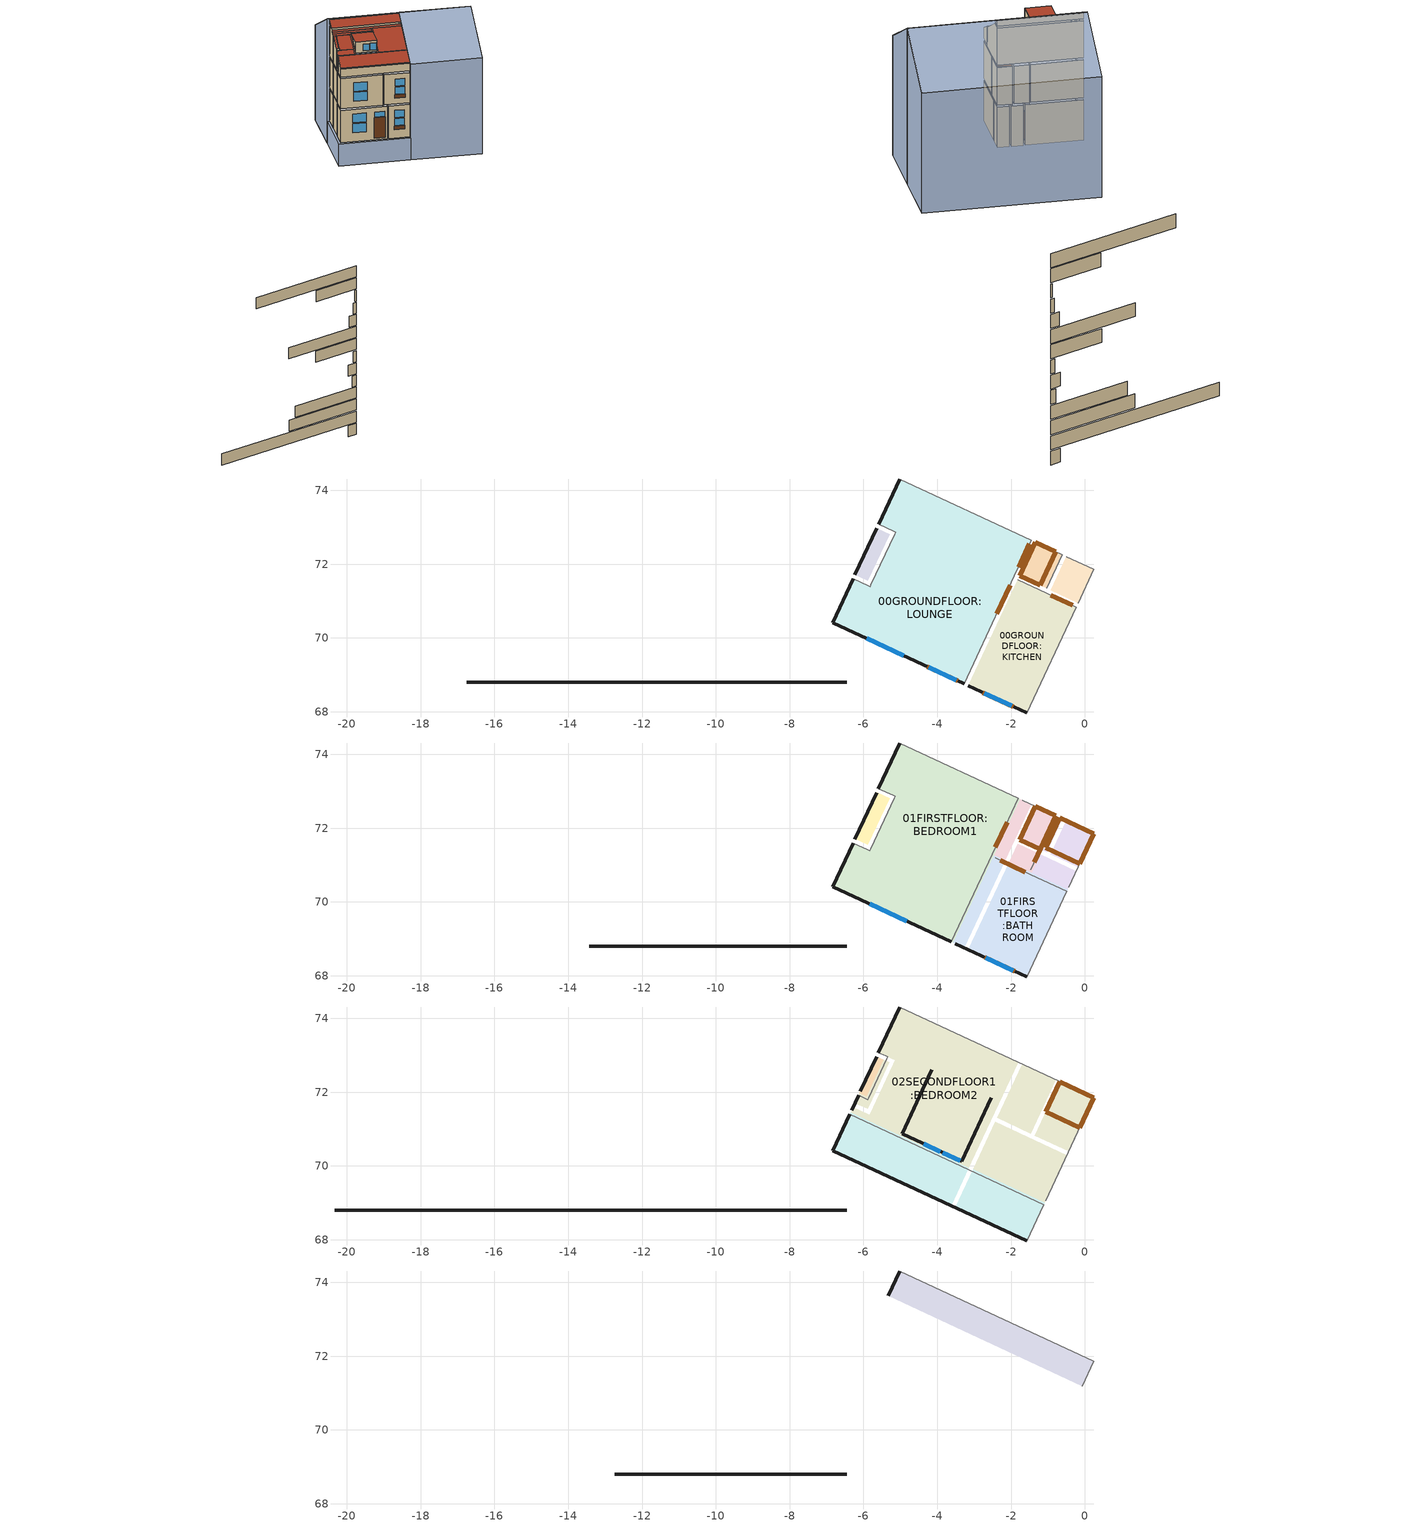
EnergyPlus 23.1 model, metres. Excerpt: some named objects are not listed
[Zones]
00GROUNDFLOOR:LOUNGE
 floor ground (LSI Suspended ground): -6.37,70.2 -6.83,70.42 -6.28,71.6 -5.82,71.39 z0.58; -3.27,68.76 -6.37,70.2 -5.13,72.87 -2.03,71.42 z0.58; -2.03,71.42 -5.59,73.08 -5.02,74.31 -1.46,72.65 z0.58
 wall outside (LSI Solid brick wall): -5.02,74.31 -5.59,73.08 / -6.28,71.6 -6.83,70.42 z0.58:3.52
 wall outside (LSI 17BG Solid brick wall IWI): -6.83,70.42 -3.27,68.76 z0.58:3.52
 wall outside (LinearBridgingConstruction): -6.45,68.81 -16.75,68.81 z-11.1:-10.1
 wall to 00GROUNDFLOOR:KITCHEN (13mm plasterboard on 50*100mm studs at 400 centres): -3.27,68.76 -1.91,71.68 z0.58:3.52
 wall to 00GROUNDFLOOR:STAIRSUP (13mm plasterboard on 50*100mm studs at 400 centres): -1.91,71.68 -1.46,72.65 z0.58:3.52
 wall adiabatic (13mm plasterboard on 50*100mm studs at 400 centres): -1.46,72.65 -5.02,74.31 z0.58:3.52
 wall to 00GROUNDFLOOR:CHIMNEY (115mm single leaf brick (plastered both sides)): -5.59,73.08 -5.19,72.89 -5.13,72.87 -5.16,72.81 -5.8,71.44 -5.82,71.39 -5.88,71.41 -6.28,71.6 z0.58:3.52
 window (17BG glazing - 1001): -5.91,69.99 -4.9,69.52 z1.4:2.21; -5.91,69.99 -4.9,69.52 z2.29:3.09; -4.23,69.21 -3.48,68.86 z2.62:3.09
 door inside (Solid hardwood door (normally hung)): -2.39,70.66 -2.03,71.43 / -1.8,71.92 -1.5,72.55 z0.91:2.91
 door (RdSAP UPVC door): -4.27,69.22 -3.45,68.84 z0.73:2.58
00GROUNDFLOOR:KITCHEN
 floor ground (LSI Suspended cellar): -1.57,67.97 -3.16,68.71 -1.82,71.58 -0.24,70.84 z0.58
 wall outside (LSI 17BG Solid brick wall IWI): -3.16,68.71 -1.57,67.97 z0.58:3.52
 wall outside (LinearBridgingConstruction): -6.45,68.81 -10.57,68.81 z-12.2:-11.2
 wall adiabatic (13mm plasterboard on 50*100mm studs at 400 centres): -1.57,67.97 -0.24,70.84 z0.58:3.52
 wall to 00GROUNDFLOOR:STAIRSDOWN (13mm plasterboard on 50*100mm studs at 400 centres): -0.24,70.84 -1.03,71.21 z0.58:3.52
 wall to 00GROUNDFLOOR:STAIRSUP (13mm plasterboard on 50*100mm studs at 400 centres): -1.03,71.21 -1.82,71.58 z0.58:3.52
 window (17BG glazing - 1001): -2.73,68.5 -1.98,68.16 z2.43:3.09; -2.73,68.5 -1.98,68.16 z1.69:2.35
 door inside (Solid hardwood door (normally hung)): -0.33,70.88 -0.92,71.16 z0.91:2.71
 door (RdSAP UPVC door): -2.76,68.52 -1.95,68.14 z1.35:1.65
00GROUNDFLOOR:STAIRSUP
 floor ground (LSI Suspended cellar): -1.03,71.34 -1.77,71.69 -1.35,72.6 -0.61,72.25 z0.58
 wall outside (LinearBridgingConstruction): -6.45,68.81 -6.59,68.81 z-13.3:-12.3
 wall to 00GROUNDFLOOR:STAIRSDOWN (13mm plasterboard on 50*100mm studs at 400 centres): -1.03,71.34 -0.61,72.25 z0.58:3.52
 wall adiabatic (13mm plasterboard on 50*100mm studs at 400 centres): -0.61,72.25 -1.35,72.6 z0.58:3.52
 door inside (IRTSurface): -1.77,71.69 -1.21,71.43 -0.79,72.33 -1.35,72.59 z3.52
00GROUNDFLOOR:CHIMNEY
 floor ground (LSI Suspended cellar): -5.88,71.55 -6.23,71.71 -5.64,72.97 -5.29,72.81 z0.58
 wall outside (LSI Solid brick wall): -5.64,72.97 -6.23,71.71 z0.58:3.52
 wall outside (LinearBridgingConstruction): -6.45,68.81 -7.15,68.81 z-15.5:-14.5
00GROUNDFLOOR:STAIRSDOWN
 floor ground (LSI Suspended cellar): -0.18,70.95 -0.92,71.29 -0.5,72.2 0.24,71.86 z0.58
 wall outside (LinearBridgingConstruction): -6.45,68.81 -6.74,68.81 z-14.4:-13.4
 wall adiabatic (13mm plasterboard on 50*100mm studs at 400 centres): -0.18,70.95 0.24,71.86 -0.5,72.2 z0.58:3.52
01FIRSTFLOOR:BEDROOM1
 floor to 00GROUNDFLOOR:LOUNGE (Intermediate timber floor_Reversed_Rev): -5.13,72.87 -5.59,73.08 -5.02,74.31 -4.56,74.09 z3.52; -3.02,70.08 -5.82,71.39 -4.56,74.09 -1.75,72.79 z3.52; -3.57,68.9 -6.83,70.42 -6.28,71.6 -3.02,70.08 z3.52
 wall outside (LSI Solid brick wall): -5.02,74.31 -5.59,73.07 / -6.28,71.6 -6.83,70.42 z3.67:6.41
 wall outside (RdSAP 17BG Solid brick wall IWI): -6.83,70.42 -3.62,68.92 z3.67:6.41
 wall outside (LinearBridgingConstruction): -6.45,68.81 -13.42,68.81 z-16.6:-15.6
 wall to 01FIRSTFLOOR:BATHROOM (13mm plasterboard on 50*100mm studs at 400 centres): -3.62,68.92 -2.52,71.3 z3.67:6.41
 wall to 01FIRSTFLOOR:STAIRSDOWN (13mm plasterboard on 50*100mm studs at 400 centres): -2.52,71.3 -1.81,72.81 z3.67:6.41
 wall adiabatic (13mm plasterboard on 50*100mm studs at 400 centres): -1.81,72.81 -5.02,74.31 z3.67:6.41
 wall to 01FIRSTFLOOR:CHIMNEY (115mm single leaf brick (plastered both sides)): -5.59,73.07 -5.19,72.89 -5.14,72.86 -5.17,72.81 -5.8,71.44 -5.83,71.39 -5.88,71.41 -6.28,71.6 z3.67:6.41
 window (17BG glazing - 1001): -5.83,69.95 -4.83,69.48 z4.25:5.06; -5.83,69.95 -4.83,69.48 z5.14:5.94
 door inside (Solid hardwood door (normally hung)): -2.43,71.49 -2.11,72.17 z3.67:5.62
01FIRSTFLOOR:BATHROOM
 floor to 00GROUNDFLOOR:LOUNGE (Intermediate timber floor_Reversed_Rev): -3.27,68.76 -3.57,68.9 -2.46,71.27 -2.16,71.13 z3.52
 floor to 00GROUNDFLOOR:KITCHEN (Intermediate timber floor_Reversed_Rev): -1.57,67.97 -3.16,68.71 -2.06,71.08 -0.47,70.34 z3.52
 wall outside (LSI 17BG Solid brick wall IWI): -3.51,68.87 -1.57,67.97 z3.67:6.41
 wall outside (LinearBridgingConstruction): -6.45,68.81 -10.65,68.81 z-17.7:-16.7
 wall adiabatic (13mm plasterboard on 50*100mm studs at 400 centres): -1.57,67.97 -0.49,70.29 z3.67:6.41
 wall to 01FIRSTFLOOR:STAIRSUP (13mm plasterboard on 50*100mm studs at 400 centres): -0.49,70.29 -1.46,70.74 z3.67:6.41
 wall to 01FIRSTFLOOR:STAIRSDOWN (13mm plasterboard on 50*100mm studs at 400 centres): -1.46,70.74 -2.43,71.19 z3.67:6.41
 window (17BG glazing - 1001): -2.68,68.48 -1.94,68.14 z4.54:5.2; -2.68,68.48 -1.94,68.14 z5.28:5.94
 door inside (Solid hardwood door (normally hung)): -1.62,70.81 -2.29,71.13 z3.67:5.62
 door (RdSAP UPVC door): -2.72,68.5 -1.9,68.12 z4.2:4.5
01FIRSTFLOOR:STAIRSDOWN
 floor to 00GROUNDFLOOR:LOUNGE (Intermediate timber floor_Reversed_Rev): -2.16,71.13 -2.46,71.27 -1.75,72.79 -1.46,72.65 z3.52
 floor to 00GROUNDFLOOR:KITCHEN (Intermediate timber floor_Reversed_Rev): -1.44,70.79 -2.06,71.08 -1.82,71.58 -1.21,71.29 z3.52
 floor to 00GROUNDFLOOR:STAIRSUP (Intermediate timber floor_Reversed_Rev): -1.15,71.4 -1.77,71.69 -1.35,72.6 -0.73,72.31 z3.52
 wall outside (LinearBridgingConstruction): -6.45,68.81 -6.77,68.81 z-18.8:-17.8
 wall to 01FIRSTFLOOR:STAIRSUP (13mm plasterboard on 50*100mm studs at 400 centres): -1.47,70.87 -0.78,72.33 z3.67:6.41
 wall adiabatic (13mm plasterboard on 50*100mm studs at 400 centres): -0.78,72.33 -1.7,72.76 z3.67:6.41
 door inside (Solid hardwood door (normally hung)): -1.37,71.07 -1.1,71.66 z3.67:5.62
01FIRSTFLOOR:STAIRSUP
 floor to 00GROUNDFLOOR:KITCHEN (Intermediate timber floor_Reversed_Rev): -0.47,70.34 -1.44,70.79 -1.21,71.29 -0.24,70.84 z3.52
 floor to 00GROUNDFLOOR:STAIRSUP (Intermediate timber floor_Reversed_Rev): -1.03,71.34 -1.15,71.4 -0.73,72.31 -0.61,72.25 z3.52
 floor to 00GROUNDFLOOR:STAIRSDOWN (Intermediate timber floor_Reversed_Rev): -0.18,70.95 -0.92,71.29 -0.5,72.2 0.24,71.86 z3.52
 wall outside (LinearBridgingConstruction): -6.45,68.81 -7.26,68.81 z-19.9:-18.9
 wall adiabatic (13mm plasterboard on 50*100mm studs at 400 centres): -0.44,70.4 0.24,71.86 -0.68,72.28 z3.67:6.41
 door inside (IRTSurface): -1.05,71.47 -0.14,71.04 0.24,71.86 -0.68,72.28 z6.41
01FIRSTFLOOR:CHIMNEY
 floor to 00GROUNDFLOOR:CHIMNEY (Intermediate timber floor_Reversed_Rev): -5.88,71.55 -6.23,71.71 -5.64,72.97 -5.29,72.81 z3.52
 wall outside (LSI Solid brick wall): -5.64,72.97 -6.23,71.71 z3.67:6.41
 wall outside (LinearBridgingConstruction): -6.45,68.81 -6.88,68.81 z-21:-20
02SECONDFLOOR:VOID
 floor to 01FIRSTFLOOR:BEDROOM1 (LSI Loft space ceiling - eaves_Rev): -3.62,68.92 -6.83,70.42 -6.35,71.45 -3.14,69.96 z6.41
 floor to 01FIRSTFLOOR:BATHROOM (LSI Loft space ceiling - eaves_Rev): -1.57,67.97 -3.51,68.87 -3.03,69.9 -1.09,69 z6.41
 wall outside (LSI Solid brick wall): -6.83,70.42 -1.57,67.97 z6.56:7.26; -6.83,70.42 -1.57,67.97 z7.26:7.36; -6.38,71.4,6.56 -6.83,70.42,6.56 -6.83,70.42,7.36 -6.38,71.4,7.98
 wall outside (LinearBridgingConstruction): -6.45,68.81 -13.39,68.81 z-23.2:-22.2
 wall adiabatic (13mm plasterboard on 50*100mm studs at 400 centres): -1.57,67.97,6.56 -1.12,68.95,6.56 -1.12,68.95,7.98 -1.57,67.97,7.36
 wall to 02SECONDFLOOR1:BEDROOM2 (LSI knee wall_Rev): -1.12,68.95 -6.38,71.4 z6.56:7.98
 roof outside (RdSAP Clay tiles unoccupied): -6.83,70.42,7.36 -1.57,67.97,7.36 -1.12,68.95,7.98 -6.38,71.4,7.98
02SECONDFLOOR1:BEDROOM2
 floor to 01FIRSTFLOOR:BEDROOM1 (Intermediate timber floor_Reversed_Rev): -5.14,72.86 -5.59,73.07 -5.02,74.31 -4.57,74.1 z6.41; -3.07,70.1 -5.83,71.39 -4.57,74.1 -1.81,72.81 z6.41; -3.14,69.96 -6.35,71.45 -6.28,71.6 -3.07,70.1 z6.41
 floor to 01FIRSTFLOOR:BATHROOM (Intermediate timber floor_Reversed_Rev): -1.09,69 -3.03,69.9 -2.43,71.19 -0.49,70.29 z6.41
 floor to 01FIRSTFLOOR:STAIRSDOWN (Intermediate timber floor_Reversed_Rev): -1.47,70.87 -2.38,71.3 -1.7,72.76 -0.78,72.33 z6.41
 floor to 01FIRSTFLOOR:STAIRSUP (Intermediate timber floor_Reversed_Rev): -0.44,70.4 -1.36,70.82 -0.68,72.28 0.24,71.86 z6.41
 floor to 01FIRSTFLOOR:CHIMNEY (Suspended timber floor_Reversed_Rev): -5.76,71.81 -5.91,71.88 -5.45,72.87 -5.3,72.81 z6.41; -5.89,71.55 -6.23,71.71 -6.11,71.97 -5.76,71.81 z6.41
 wall outside (LSI RiR gable brick wall): -4.95,70.87 -3.34,70.12 z8.04:9.04; -5.02,74.31,6.56 -5.59,73.07,6.56 -5.59,73.07,8.93 -5.37,73.56,9.24 -5.02,74.31,9.24; -6.13,71.91,6.56 -6.32,71.51,6.56 -6.32,71.51,7.95 -6.13,71.91,8.2
 wall outside (LSI Dormer walls): -3.34,70.12,8.08 -2.63,71.65,9.04 -3.34,70.12,9.04; -3.34,70.12,7.95 -2.53,71.85,9.04 -2.63,71.65,9.04 -3.34,70.12,8.08; -4.24,72.4,9.04 -4.95,70.87,8.08 -4.95,70.87,9.04; -4.14,72.61,9.04 -4.95,70.87,7.95 -4.95,70.87,8.08 -4.24,72.4,9.04
 wall outside (LinearBridgingConstruction): -6.45,68.81 -20.33,68.81 z-24.3:-23.3
 wall adiabatic (13mm plasterboard on 50*100mm studs at 400 centres): 0.24,71.86 -5.02,74.31 z6.56:9.24; -1.06,69.06,6.56 0.24,71.86,6.56 0.24,71.86,9.24 -0.11,71.11,9.24 -1.06,69.06,7.95
 wall to 02SECONDFLOOR1:CHIMNEY (115mm single leaf brick (plastered both sides)): -5.59,73.07 -5.4,72.98 -5.34,72.96 z6.56:8.93; -5.88,71.8 -5.94,71.82 -6.13,71.91 z6.56:8.2; -5.37,72.9,6.56 -5.86,71.85,6.56 -5.86,71.85,8.23 -5.37,72.9,8.9; -5.34,72.96,6.56 -5.37,72.9,6.56 -5.37,72.9,8.9 -5.34,72.96,8.93; -5.86,71.85,6.56 -5.88,71.8,6.56 -5.88,71.8,8.2 -5.86,71.85,8.23
 window x2 (17BG glazing - 1001): -3.85,70.36 -3.38,70.14 z8.18:8.8
 window (17BG glazing - 1001): -4.37,70.6 -3.92,70.39 z8.18:8.8
 roof outside (LSI Clay tiles occupied): -5.88,71.8,8.2 -4.86,71.32,8.2 -4.31,72.49,8.94 -5.33,72.97,8.94; -6.32,71.51,7.95 -5.04,70.92,7.95 -4.86,71.32,8.2 -6.13,71.91,8.2; -5.59,73.09,8.94 -4.22,72.45,8.94 -4.14,72.61,9.04 -5.51,73.24,9.04; -5.51,73.24,9.04 -2.53,71.85,9.04 -2.46,72.01,9.14 -5.44,73.4,9.14; -2.6,71.7,8.94 -2.51,71.65,8.94 -2.37,71.97,9.14 -2.46,72.01,9.14; -3.25,70.08,7.95 -1.06,69.06,7.95 -0.18,70.95,9.14 -2.37,71.97,9.14; -5.44,73.4,9.14 -0.18,70.95,9.14 -0.11,71.11,9.24 -5.37,73.56,9.24; -5.04,70.92,7.95 -4.95,70.87,7.95 -4.22,72.45,8.94 -4.31,72.49,8.94; -3.34,70.12,7.95 -3.25,70.08,7.95 -2.51,71.65,8.94 -2.6,71.7,8.94
 roof outside (LSI Dormer roof): -4.95,70.87 -3.34,70.12 -2.63,71.65 -4.24,72.4 z9.04; -4.24,72.4 -2.63,71.65 -2.53,71.85 -4.14,72.61 z9.04
02SECONDFLOOR1:CHIMNEY
 floor to 01FIRSTFLOOR:CHIMNEY (Intermediate timber floor_Reversed_Rev): -5.91,71.88 -6.11,71.97 -5.64,72.97 -5.45,72.87 z6.41
 wall outside (LSI Solid brick wall): -5.64,72.97,6.56 -6.08,72.02,6.56 -6.08,72.02,8.37 -5.64,72.97,8.97
 wall outside (LinearBridgingConstruction): -6.45,68.81 -7.26,68.81 z-25.4:-24.4
 roof outside (RdSAP Clay tiles unoccupied): -6.08,72.02,8.37 -5.94,71.96,8.37 -5.5,72.9,8.97 -5.64,72.97,8.97
03ROOF:VOID
 floor to 02SECONDFLOOR1:BEDROOM2 (LSI Loft space ceiling - roof_Reversed): -0.07,71.19 -5.33,73.64 -5.02,74.31 0.24,71.86 z9.39
 wall outside (LSI Solid brick wall): -5.02,74.31,9.39 -5.33,73.64,9.39 -5.02,74.31,9.81
 wall outside (LinearBridgingConstruction): -6.45,68.81 -12.74,68.81 z-22.1:-21.1
 wall adiabatic (13mm plasterboard on 50*100mm studs at 400 centres): 0.24,71.86 -5.02,74.31 z9.39:9.81; -0.07,71.19,9.39 0.24,71.86,9.39 0.24,71.86,9.81
 roof outside (RdSAP Clay tiles unoccupied): -5.33,73.64,9.39 -0.07,71.19,9.39 0.24,71.86,9.81 -5.02,74.31,9.81
shading: -5.2,74.46 5.76,69.35 / 5.76,69.35 0.32,71.89 z-1.44:9.88; -1.62,67.73 3.82,65.2 / 7.69,73.5 -3.27,78.61 z-1.44:7.26; 0.32,71.89 -5.2,74.46 / -5.2,74.46 -7.14,70.31 / -7.14,70.31 -1.62,67.73 / -1.62,67.73 0.32,71.89 z-1.44:0.58; 0.32,71.89,-1.44 -1.62,67.73,-1.44 -1.62,67.73,7.26 0.32,71.89,9.88; 3.82,65.2,-1.44 5.76,69.35,-1.44 5.76,69.35,9.88 3.82,65.2,7.26; 3.82,65.2 -1.62,67.73 0.32,71.89 5.76,69.35 z-1.44; -1.62,67.73,7.26 3.82,65.2,7.26 5.76,69.35,9.88 0.32,71.89,9.88; 5.76,69.35 -5.2,74.46 -3.27,78.61 7.69,73.5 z-1.44; 5.76,69.35,-1.44 7.69,73.5,-1.44 7.69,73.5,7.26 5.76,69.35,9.88; -3.27,78.61,-1.44 -5.2,74.46,-1.44 -5.2,74.46,9.88 -3.27,78.61,7.26; 7.69,73.5,7.26 -3.27,78.61,7.26 -5.2,74.46,9.88 5.76,69.35,9.88; -1.62,67.73 -7.14,70.31 -5.2,74.46 0.32,71.89 z-1.44; -7.14,70.31 -1.62,67.73 0.32,71.89 -5.2,74.46 z0.58
[Site:Location]
17BG (01-01:31-12)  (01-01:31-12): Latitude=53.8; Longitude=-1.55; Time Zone=0; Elevation {m}=47
[Site:GroundTemperature:BuildingSurface]
10, 10.7, 11.8, 13.5, 16.1, 18.2, 20.6, 19.5, 17.4, 14, 11, 10.4
[Site:GroundTemperature:Deep]
14, 14, 14, 14, 14, 14, 14, 14, 14, 14, 14, 14
[Site:GroundTemperature:Shallow]
14, 14, 14, 14, 14, 14, 14, 14, 14, 14, 14, 14
[Site:GroundTemperature:FCfactorMethod]
13, 13, 13, 13, 13, 13, 13, 13, 13, 13, 13, 13
[Site:GroundReflectance]
0.2, 0.2, 0.2, 0.2, 0.2, 0.2, 0.2, 0.2, 0.2, 0.2, 0.2, 0.2
[Site:GroundReflectance:SnowModifier]
2, 2
[SizingPeriod:DesignDay] Day of Month=15; Humidity Condition Type=WetBulb; Barometric Pressure {N/M**2}=100761.7; Wind Direction {Degrees N=0, S=180}=0; Rain Indicator=No; Snow on ground indicator=No
Name | Month | Day Type -- used for schedules | Maximum Dry-Bulb Temperature {C} | Daily Dry-Bulb Temperature Range {C} | Wetbulb at Maximum Dry-Bulb{C} | Wind Speed {m/s} | Daylight Savings Time Indicator | Solar Model Indicator | Clearness {0.0 to 1.2} | Max Dry-Bulb {C} | Daily Temp Range {C} | Wet-Bulb at Max {C} | Wind Speed {M/Sec} | Clearness {0.0 to 1.2} - gives no sun (but does include long wave radiant heat exchange with sky)
Summer Design Day in 17BG (01-01:31-12) Jul | 7 | SummerDesignDay | 28.2 | 11.4 | 18 | 0 | Yes | ASHRAEClearSky | 0.98
Summer Design Day in 17BG (01-01:31-12) Aug | 8 | SummerDesignDay | 29.8 | 11.2 | 18.7 | 0 | Yes | ASHRAEClearSky | 0.98
Summer Design Day in 17BG (01-01:31-12) Sep | 9 | SummerDesignDay | 24.8 | 9.6 | 17.9 | 0 | Yes | ASHRAEClearSky | 0.98
Winter Design Day in 17BG (01-01:31-12) | 1 | WinterDesignDay |  |  |  |  | No |  |  | -2.3 | 0 | -2.3 | 17.1 | 0
[Building]
Building 1: North Axis=0; Terrain=Suburbs; Loads Convergence Tolerance=.04; Temperature Convergence Tolerance=.4; Solar Distribution=FullExterior; Maximum number of warmup days=25; Minimum number of warmup days=6
[Material:NoMass]
LinearBridgingLayer: Rough, 0.6267, 1e-05, 0, 0
4_RVAL_2; 24_RVAL_1: Rough, .18, 0.9, 0.7, 0.7
5_RVAL_2; 33_RVAL_2; 35_RVAL_3; 37_RVAL_2: Rough, .15, 0.9, 0.7, 0.7
[Construction]
LinearBridgingConstruction: LinearBridgingLayer
IRTSurface: IRTMaterial
LSI Suspended ground; LSI Suspended cellar: Earth common_.7808, Standard insulation_.0001, Timber Flooring_.02, Synthetic Carpet_.02
Intermediate timber floor_Reversed_Rev: Gypsum Plasterboard_.0125, 4_RVAL_2, Timber Flooring_.025, Synthetic Carpet_.01
13mm plasterboard on 50*100mm studs at 400 centres: Gypsum Plasterboard_.013, 5_RVAL_2, Gypsum Plasterboard_.013
Solid hardwood door (normally hung): Painted Oak_.042
LSI Solid brick wall: Brickwork Outer_.1025, Cement/plaster/mortar - cement mortar_.01, Brickwork Inner_.1272, Cement/plaster/mortar - gypsum plaster_.015
115mm single leaf brick (plastered both sides): Gypsum Plastering_.013, Brickwork Inner_.115, Gypsum Plastering_.013
LSI 17BG Solid brick wall IWI: Brickwork Outer_.1025, Cement/plaster/mortar - cement mortar_.01, Brickwork Inner_.1025, Cement/plaster/mortar - gypsum plaster_.015, EPS Expanded Polystyrene (Standard)_.0194, Gypsum Plastering_.01
RdSAP UPVC door: Polyvinylchloride(PVC)_.006, EPS Expanded Polystyrene (Standard)_.0124, Polyvinylchloride(PVC)_.006
LSI Loft space ceiling - eaves_Rev: Gypsum Plasterboard_.0125, Standard insulation_.1162
RdSAP 17BG Solid brick wall IWI: Brickwork Outer_.1025, Cement/plaster/mortar - cement mortar_.01, Brickwork Inner_.1025, Cement/plaster/mortar - gypsum plaster_.015, EPS Expanded Polystyrene (Standard)_.0517, Gypsum Plastering_.01
Suspended timber floor_Reversed_Rev: 24_RVAL_1, Timber Flooring_.02
LSI Loft space ceiling - roof_Reversed: Gypsum Plasterboard_.0125, Standard insulation_.0528
RdSAP Clay tiles unoccupied: Clay Tile (roofing)_.025
LSI knee wall_Rev: Gypsum Plasterboard_.0125, Standard insulation_.0019, Mineral fibre/wool - wool_.0001, Polyvinylchloride(PVC) - ISO 10456_.003
LSI RiR gable brick wall: Brickwork Outer_.1025, Cement/plaster/mortar - cement mortar_.01, Brickwork Inner_.11, Cement/plaster/mortar - gypsum plaster_.015
LSI Clay tiles occupied: Clay Tile (roofing)_.025, 33_RVAL_2, Roofing Felt_.005, Standard insulation_.051, Gypsum Plasterboard_.0125
LSI Dormer walls: Polyvinylchloride(PVC) - ISO 10456_.003, Mineral fibre/wool - wool_.0108, 35_RVAL_3, Gypsum Plasterboard_.0125
LSI Dormer roof: Asphalt Mastic Roofing_.01, 37_RVAL_2, Roofing Felt_.005, Standard insulation_.002, Gypsum Plasterboard_.0125
17BG glazing - 1001: Simple 17BG glazing - 1001
[Material:InfraredTransparent]
IRTMaterial
[Material] Roughness=Rough; Thermal Emittance=0.9
Name | Thickness {m} | Conductivity {w/m-K} | Density {kg/m3} | Specific Heat {J/kg-K} | Solar Absorptance | Visible Absorptance
Earth common_.7808 | .7808 | 1.28 | 1460 | 880 | 0.7 | 0.7
Standard insulation_.0001 | .0001 | 0.04 | 12 | 840 | 0.7 | 0.7
Timber Flooring_.02 | .02 | 0.14 | 650 | 1200 | 0.78 | 0.78
Synthetic Carpet_.02 | .02 | 0.06 | 160 | 2500 | 0.6 | 0.6
Synthetic Carpet_.01 | .01 | 0.06 | 160 | 2500 | 0.6 | 0.6
Timber Flooring_.025 | .025 | 0.14 | 650 | 1200 | 0.78 | 0.78
Gypsum Plasterboard_.0125 | .0125 | 0.25 | 900 | 1000 | 0.5 | 0.5
Gypsum Plasterboard_.013 | .013 | 0.25 | 900 | 1000 | 0.5 | 0.5
Painted Oak_.042 | .042 | 0.19 | 700 | 2390 | 0.5 | 0.5
Brickwork Outer_.1025 | .1025 | 0.84 | 1700 | 800 | 0.7 | 0.7
Cement/plaster/mortar - cement mortar_.01 | .01 | 0.72 | 1650 | 920 | 0.6 | 0.6
Brickwork Inner_.1272 | .1272 | 0.62 | 1700 | 800 | 0.7 | 0.7
Cement/plaster/mortar - gypsum plaster_.015 | .015 | 0.51 | 1120 | 960 | 0.6 | 0.6
Gypsum Plastering_.013 | .013 | 0.4 | 1000 | 1000 | 0.5 | 0.5
Brickwork Inner_.115 | .115 | 0.62 | 1700 | 800 | 0.7 | 0.7
Brickwork Inner_.1025 | .1025 | 0.62 | 1700 | 800 | 0.7 | 0.7
EPS Expanded Polystyrene (Standard)_.0194 | .0194 | 0.04 | 15 | 1400 | 0.6 | 0.6
Gypsum Plastering_.01 | .01 | 0.4 | 1000 | 1000 | 0.5 | 0.5
Polyvinylchloride(PVC)_.006 | .006 | 0.16 | 1380 | 1000 | 0.6 | 0.6
EPS Expanded Polystyrene (Standard)_.0124 | .0124 | 0.04 | 15 | 1400 | 0.6 | 0.6
Standard insulation_.1162 | .1162 | 0.04 | 12 | 840 | 0.7 | 0.7
EPS Expanded Polystyrene (Standard)_.0517 | .0517 | 0.04 | 15 | 1400 | 0.6 | 0.6
Standard insulation_.0528 | .0528 | 0.04 | 12 | 840 | 0.7 | 0.7
Clay Tile (roofing)_.025 | .025 | 1 | 2000 | 800 | 0.7 | 0.7
Polyvinylchloride(PVC) - ISO 10456_.003 | .003 | 0.17 | 1390 | 900 | 0.7 | 0.7
Mineral fibre/wool - wool_.0001 | .0001 | 0.038 | 140 | 840 | 0.6 | 0.6
Standard insulation_.0019 | .0019 | 0.04 | 12 | 840 | 0.7 | 0.7
Brickwork Inner_.11 | .11 | 0.62 | 1700 | 800 | 0.7 | 0.7
Roofing Felt_.005 | .005 | 0.19 | 960 | 837 | 0.8 | 0.8
Standard insulation_.051 | .051 | 0.04 | 12 | 840 | 0.7 | 0.7
Mineral fibre/wool - wool_.0108 | .0108 | 0.038 | 140 | 840 | 0.6 | 0.6
Asphalt Mastic Roofing_.01 | .01 | 1.15 | 2325 | 837 | 0.85 | 0.9
Standard insulation_.002 | .002 | 0.04 | 12 | 840 | 0.7 | 0.7
[WindowMaterial:SimpleGlazingSystem]
Simple 17BG glazing - 1001: U-value W/m2/K=3; Solar Heat Gain Coefficient=.687; Visible Transmittance=.744
[Zone] Relative North (to building)=0; Zone Type=1; Zone multiplier=1; Zone inside convection algorithm=TARP
Name | Zone volume | Floor Area | Part Of Total Floor Area
00GROUNDFLOOR:LOUNGE | 47.0556 | 16.0271 | Yes
00GROUNDFLOOR:KITCHEN | 16.3058 | 5.5538 | Yes
00GROUNDFLOOR:STAIRSUP; 00GROUNDFLOOR:STAIRSDOWN | 2.4052 | .8192 | Yes
00GROUNDFLOOR:CHIMNEY | 1.5807 | .5384 | No
01FIRSTFLOOR:BEDROOM1 | 39.3996 | 14.3794 | Yes
01FIRSTFLOOR:BATHROOM | 15.0108 | 5.4784 | Yes
01FIRSTFLOOR:STAIRSDOWN | 4.4583 | 1.002 | Yes
01FIRSTFLOOR:STAIRSUP | 4.4583 | 1.6271 | Yes
01FIRSTFLOOR:CHIMNEY | 1.4473 | .5282 | No
03ROOF:VOID | .9089 | 4.2939 | No
02SECONDFLOOR:VOID | 6.9642 | 6.2651 | No
02SECONDFLOOR1:BEDROOM2 | 40.6826 | 16.6262 | Yes
02SECONDFLOOR1:CHIMNEY | .3478 | .1646 | No
[PEOPLE] Number of People Calculation Method=People; Fraction Radiant=.3; Sensible Heat Fraction=AutoCalculate; Carbon Dioxide Generation Rate=3.82e-08; Enable ASHRAE 55 comfort warnings=No; Mean Radiant Temperature Calculation Type=EnclosureAveraged; Work Efficiency Schedule=Work efficiency; Clothing Insulation Calculation Method=ClothingInsulationSchedule; Air Velocity Schedule=Default Air Velocity for Comfort Calculations; Thermal Comfort Report Type=AdaptiveCEN15251
Name | Zone or Space | Number of People Schedule | Number of People | Activity Level Schedule | Clothing Insulation Schedule
People 00GROUNDFLOOR:LOUNGE | 00GROUNDFLOOR:LOUNGE | TM59_Living_Occ | 2 | Activity Schedule 564 | Clothing Schedule 564
People 00GROUNDFLOOR:KITCHEN | 00GROUNDFLOOR:KITCHEN | TM59_Kitchen_Occ | 2 | Activity Schedule 576 | Clothing Schedule 576
People 01FIRSTFLOOR:BEDROOM1 | 01FIRSTFLOOR:BEDROOM1 | TM59_DoubleBed_Occ | 2 | Activity Schedule 780 | Clothing Schedule 780
People 02SECONDFLOOR1:BEDROOM2 | 02SECONDFLOOR1:BEDROOM2 | TM59_SingleBed_Occ | 1 | Activity Schedule 957 | Clothing Schedule 957
[Lights] Schedule=TM59_Default_Light; Design Level calculation method=Watts/Area; Watts per Zone Floor Area=2; Return Air Fraction=0; Fraction Radiant=.42; Fraction Visible=.18; Fraction Replaceable=1
Name | Zone or Space
00GROUNDFLOOR:LOUNGE General lighting | 00GROUNDFLOOR:LOUNGE
00GROUNDFLOOR:KITCHEN General lighting | 00GROUNDFLOOR:KITCHEN
00GROUNDFLOOR:STAIRSUP General lighting | 00GROUNDFLOOR:STAIRSUP
00GROUNDFLOOR:STAIRSDOWN General lighting | 00GROUNDFLOOR:STAIRSDOWN
01FIRSTFLOOR:BEDROOM1 General lighting | 01FIRSTFLOOR:BEDROOM1
01FIRSTFLOOR:BATHROOM General lighting | 01FIRSTFLOOR:BATHROOM
01FIRSTFLOOR:STAIRSDOWN General lighting | 01FIRSTFLOOR:STAIRSDOWN
01FIRSTFLOOR:STAIRSUP General lighting | 01FIRSTFLOOR:STAIRSUP
02SECONDFLOOR1:BEDROOM2 General lighting | 02SECONDFLOOR1:BEDROOM2
[OtherEquipment] Fuel Type=Electricity; Design Level calculation method=EquipmentLevel; Fraction Latent=0; Carbon Dioxide Generation Rate=0
Name | Zone or Space | Schedule | Design Level | Fraction Radiant | Fraction Lost
00GROUNDFLOOR:LOUNGE Miscellaneous gain | 00GROUNDFLOOR:LOUNGE | TM59_Living_Equip | 150 | .2 | 0
00GROUNDFLOOR:LOUNGE pump etc | 00GROUNDFLOOR:LOUNGE | TM59_Living_Occ | 14.4244 | 0 | 1
00GROUNDFLOOR:KITCHEN Miscellaneous gain | 00GROUNDFLOOR:KITCHEN | TM59_Kitchen_Equip | 300 | .2 | 0
00GROUNDFLOOR:KITCHEN pump etc | 00GROUNDFLOOR:KITCHEN | TM59_Kitchen_Occ | 4.9984 | 0 | 1
00GROUNDFLOOR:STAIRSUP pump etc | 00GROUNDFLOOR:STAIRSUP | Dwell_DomCirculation_Occ | .7373 | 0 | 1
00GROUNDFLOOR:STAIRSDOWN pump etc | 00GROUNDFLOOR:STAIRSDOWN | Dwell_DomCirculation_Occ | .7373 | 0 | 1
00GROUNDFLOOR:CHIMNEY pump etc | 00GROUNDFLOOR:CHIMNEY | Off 24/7 | .4846 | 0 | 1
01FIRSTFLOOR:BEDROOM1 Equipment gain | 01FIRSTFLOOR:BEDROOM1 | TM59_DoubleBed_Equip | 80 | .2 | 0
01FIRSTFLOOR:BEDROOM1 pump etc | 01FIRSTFLOOR:BEDROOM1 | TM59_DoubleBed_Occ | 12.9415 | 0 | 1
01FIRSTFLOOR:BATHROOM pump etc | 01FIRSTFLOOR:BATHROOM | Dwell_DomCirculation_Occ | 4.9306 | 0 | 1
01FIRSTFLOOR:STAIRSDOWN pump etc | 01FIRSTFLOOR:STAIRSDOWN | Dwell_DomCirculation_Occ | .9018 | 0 | 1
01FIRSTFLOOR:STAIRSUP pump etc | 01FIRSTFLOOR:STAIRSUP | Dwell_DomCirculation_Occ | 1.4644 | 0 | 1
01FIRSTFLOOR:CHIMNEY pump etc | 01FIRSTFLOOR:CHIMNEY | Off 24/7 | .4754 | 0 | 1
03ROOF:VOID pump etc | 03ROOF:VOID | Off 24/7 | 3.8645 | 0 | 1
02SECONDFLOOR:VOID pump etc | 02SECONDFLOOR:VOID | Off 24/7 | 5.6386 | 0 | 1
02SECONDFLOOR1:BEDROOM2 Equipment gain | 02SECONDFLOOR1:BEDROOM2 | TM59_SingleBed_Equip | 80 | .2 | 0
02SECONDFLOOR1:BEDROOM2 pump etc | 02SECONDFLOOR1:BEDROOM2 | TM59_SingleBed_Occ | 14.9636 | 0 | 1
02SECONDFLOOR1:CHIMNEY pump etc | 02SECONDFLOOR1:CHIMNEY | Off 24/7 | .1481 | 0 | 1
[WaterUse:Equipment]
Name | Peak Volumetric Flow Rate {m3/s} | DHW SCHEDULE | Target Temperature Schedule | Hot Water Supply Temperature Schedule | Cold Water Supply Temperature Schedule | Zone
DHW 00GROUNDFLOOR:LOUNGE | 1.96629e-07 | Dwell_DomCommonAreas_Occ | DHW Supply Temperature 00GROUNDFLOOR:LOUNGE | DHW Supply Temperature 00GROUNDFLOOR:LOUNGE | DHW Mains Temperature 00GROUNDFLOOR:LOUNGE | 00GROUNDFLOOR:LOUNGE
DHW 00GROUNDFLOOR:KITCHEN | 1.34988e-07 | Dwell_DomCommonAreas_Occ | DHW Supply Temperature 00GROUNDFLOOR:KITCHEN | DHW Supply Temperature 00GROUNDFLOOR:KITCHEN | DHW Mains Temperature 00GROUNDFLOOR:KITCHEN | 00GROUNDFLOOR:KITCHEN
DHW 00GROUNDFLOOR:STAIRSUP | 3.65764e-08 | Dwell_DomCirculation_Occ | DHW Supply Temperature 00GROUNDFLOOR:STAIRSUP | DHW Supply Temperature 00GROUNDFLOOR:STAIRSUP | DHW Mains Temperature 00GROUNDFLOOR:STAIRSUP | 00GROUNDFLOOR:STAIRSUP
DHW 00GROUNDFLOOR:STAIRSDOWN | 3.65764e-08 | Dwell_DomCirculation_Occ | DHW Supply Temperature 00GROUNDFLOOR:STAIRSDOWN | DHW Supply Temperature 00GROUNDFLOOR:STAIRSDOWN | DHW Mains Temperature 00GROUNDFLOOR:STAIRSDOWN | 00GROUNDFLOOR:STAIRSDOWN
DHW 01FIRSTFLOOR:BEDROOM1 | 1.76414e-07 | Dwell_DomCommonAreas_Occ | DHW Supply Temperature 01FIRSTFLOOR:BEDROOM1 | DHW Supply Temperature 01FIRSTFLOOR:BEDROOM1 | DHW Mains Temperature 01FIRSTFLOOR:BEDROOM1 | 01FIRSTFLOOR:BEDROOM1
DHW 01FIRSTFLOOR:BATHROOM | 2.44605e-07 | Dwell_DomCirculation_Occ | DHW Supply Temperature 01FIRSTFLOOR:BATHROOM | DHW Supply Temperature 01FIRSTFLOOR:BATHROOM | DHW Mains Temperature 01FIRSTFLOOR:BATHROOM | 01FIRSTFLOOR:BATHROOM
DHW 01FIRSTFLOOR:STAIRSDOWN | 4.47382e-08 | Dwell_DomCirculation_Occ | DHW Supply Temperature 01FIRSTFLOOR:STAIRSDOWN | DHW Supply Temperature 01FIRSTFLOOR:STAIRSDOWN | DHW Mains Temperature 01FIRSTFLOOR:STAIRSDOWN | 01FIRSTFLOOR:STAIRSDOWN
DHW 01FIRSTFLOOR:STAIRSUP | 7.26483e-08 | Dwell_DomCirculation_Occ | DHW Supply Temperature 01FIRSTFLOOR:STAIRSUP | DHW Supply Temperature 01FIRSTFLOOR:STAIRSUP | DHW Mains Temperature 01FIRSTFLOOR:STAIRSUP | 01FIRSTFLOOR:STAIRSUP
DHW 02SECONDFLOOR1:BEDROOM2 | 2.03979e-07 | Dwell_DomCommonAreas_Occ | DHW Supply Temperature 02SECONDFLOOR1:BEDROOM2 | DHW Supply Temperature 02SECONDFLOOR1:BEDROOM2 | DHW Mains Temperature 02SECONDFLOOR1:BEDROOM2 | 02SECONDFLOOR1:BEDROOM2
[Sizing:Zone] Zone Cooling Design Supply Air Temperature Input Method=SupplyAirTemperature; Zone Cooling Design Supply Air Temperature (C)=12; Zone Cooling Design Supply Air Temperature Difference=0; Zone Heating Design Supply Air Temperature Input Method=SupplyAirTemperature; Zone Heating Design Supply Air Temperature (C)=35; Zone Heating Design Supply Air Temperature Difference=0; Zone Cooling Design Supply Air Humidity Ratio (kgWater/kgDryAir)=0.0077; Zone Heating Design Supply Air Humidity Ratio (kgWater/kgDryAir)=0.0156; Zone Heating Sizing Factor=1.25; Zone Cooling Sizing Factor=1.15; Cooling Design Air Flow Method=DesignDay; Cooling Minimum Air Flow Fraction=0; Heating Design Air Flow Method=DesignDay; Account for Dedicated Outdoor Air System=No; Dedicated Outdoor Air System Control Strategy=NeutralSupplyAir; Zone Load Sizing Method=Sensible Load Only No Latent Load; Zone Latent Cooling Design Supply Air Humidity Ratio Input Method=HumidityRatioDifference; Zone Latent Heating Design Supply Air Humidity Ratio Input Method=HumidityRatioDifference
Name | Design Specification Zone Air Distribution Object
00GROUNDFLOOR:LOUNGE | 00GROUNDFLOOR:LOUNGE
00GROUNDFLOOR:KITCHEN | 00GROUNDFLOOR:KITCHEN
00GROUNDFLOOR:STAIRSUP | 00GROUNDFLOOR:STAIRSUP
00GROUNDFLOOR:STAIRSDOWN | 00GROUNDFLOOR:STAIRSDOWN
01FIRSTFLOOR:BEDROOM1 | 01FIRSTFLOOR:BEDROOM1
01FIRSTFLOOR:BATHROOM | 01FIRSTFLOOR:BATHROOM
01FIRSTFLOOR:STAIRSDOWN | 01FIRSTFLOOR:STAIRSDOWN
01FIRSTFLOOR:STAIRSUP | 01FIRSTFLOOR:STAIRSUP
02SECONDFLOOR1:BEDROOM2 | 02SECONDFLOOR1:BEDROOM2
[DesignSpecification:ZoneAirDistribution] Zone Air Distribution Effectiveness in Cooling Mode (dimensionless)=1; Zone Air Distribution Effectiveness in Heating Mode (dimensionless)=1
00GROUNDFLOOR:LOUNGE; 00GROUNDFLOOR:KITCHEN; 00GROUNDFLOOR:STAIRSUP; 00GROUNDFLOOR:STAIRSDOWN; 01FIRSTFLOOR:BEDROOM1; 01FIRSTFLOOR:BATHROOM; 01FIRSTFLOOR:STAIRSDOWN; 01FIRSTFLOOR:STAIRSUP; 02SECONDFLOOR1:BEDROOM2
[ZoneControl:Thermostat]
00GROUNDFLOOR:LOUNGE Thermostat: 00GROUNDFLOOR:LOUNGE, Zone Control Type Sched, ThermostatSetpoint:DualSetpoint, Dual Setpoint - Zone 00GROUNDFLOOR:LOUNGE
00GROUNDFLOOR:KITCHEN Thermostat: 00GROUNDFLOOR:KITCHEN, Zone Control Type Sched, ThermostatSetpoint:DualSetpoint, Dual Setpoint - Zone 00GROUNDFLOOR:KITCHEN
00GROUNDFLOOR:STAIRSUP Thermostat: 00GROUNDFLOOR:STAIRSUP, Zone Control Type Sched, ThermostatSetpoint:DualSetpoint, Dual Setpoint - Zone 00GROUNDFLOOR:STAIRSUP
00GROUNDFLOOR:STAIRSDOWN Thermostat: 00GROUNDFLOOR:STAIRSDOWN, Zone Control Type Sched, ThermostatSetpoint:DualSetpoint, Dual Setpoint - Zone 00GROUNDFLOOR:STAIRSDOWN
01FIRSTFLOOR:BEDROOM1 Thermostat: 01FIRSTFLOOR:BEDROOM1, Zone Control Type Sched, ThermostatSetpoint:DualSetpoint, Dual Setpoint - Zone 01FIRSTFLOOR:BEDROOM1
01FIRSTFLOOR:BATHROOM Thermostat: 01FIRSTFLOOR:BATHROOM, Zone Control Type Sched, ThermostatSetpoint:DualSetpoint, Dual Setpoint - Zone 01FIRSTFLOOR:BATHROOM
01FIRSTFLOOR:STAIRSDOWN Thermostat: 01FIRSTFLOOR:STAIRSDOWN, Zone Control Type Sched, ThermostatSetpoint:DualSetpoint, Dual Setpoint - Zone 01FIRSTFLOOR:STAIRSDOWN
01FIRSTFLOOR:STAIRSUP Thermostat: 01FIRSTFLOOR:STAIRSUP, Zone Control Type Sched, ThermostatSetpoint:DualSetpoint, Dual Setpoint - Zone 01FIRSTFLOOR:STAIRSUP
02SECONDFLOOR1:BEDROOM2 Thermostat: 02SECONDFLOOR1:BEDROOM2, Zone Control Type Sched, ThermostatSetpoint:DualSetpoint, Dual Setpoint - Zone 02SECONDFLOOR1:BEDROOM2
[ThermostatSetpoint:DualSetpoint]
Dual Setpoint - Zone 00GROUNDFLOOR:LOUNGE: 00GROUNDFLOOR:LOUNGE Heating Setpoint Schedule, 00GROUNDFLOOR:LOUNGE Cooling SP Sch
Dual Setpoint - Zone 00GROUNDFLOOR:KITCHEN: 00GROUNDFLOOR:KITCHEN Heating Setpoint Schedule, 00GROUNDFLOOR:KITCHEN Cooling SP Sch
Dual Setpoint - Zone 00GROUNDFLOOR:STAIRSUP: 00GROUNDFLOOR:STAIRSUP Heating Setpoint Schedule, 00GROUNDFLOOR:STAIRSUP Cooling SP Sch
Dual Setpoint - Zone 00GROUNDFLOOR:STAIRSDOWN: 00GROUNDFLOOR:STAIRSDOWN Heating Setpoint Schedule, 00GROUNDFLOOR:STAIRSDOWN Cooling SP Sch
Dual Setpoint - Zone 01FIRSTFLOOR:BEDROOM1: 01FIRSTFLOOR:BEDROOM1 Heating Setpoint Schedule, 01FIRSTFLOOR:BEDROOM1 Cooling SP Sch
Dual Setpoint - Zone 01FIRSTFLOOR:BATHROOM: 01FIRSTFLOOR:BATHROOM Heating Setpoint Schedule, 01FIRSTFLOOR:BATHROOM Cooling SP Sch
Dual Setpoint - Zone 01FIRSTFLOOR:STAIRSDOWN: 01FIRSTFLOOR:STAIRSDOWN Heating Setpoint Schedule, 01FIRSTFLOOR:STAIRSDOWN Cooling SP Sch
Dual Setpoint - Zone 01FIRSTFLOOR:STAIRSUP: 01FIRSTFLOOR:STAIRSUP Heating Setpoint Schedule, 01FIRSTFLOOR:STAIRSUP Cooling SP Sch
Dual Setpoint - Zone 02SECONDFLOOR1:BEDROOM2: 02SECONDFLOOR1:BEDROOM2 Heating Setpoint Schedule, 02SECONDFLOOR1:BEDROOM2 Cooling SP Sch
[Zone equipment]
00GROUNDFLOOR:LOUNGE: 00GROUNDFLOOR:LOUNGE Ideal Loads Air
00GROUNDFLOOR:KITCHEN: 00GROUNDFLOOR:KITCHEN Ideal Loads Air
00GROUNDFLOOR:STAIRSUP: 00GROUNDFLOOR:STAIRSUP Ideal Loads Air
00GROUNDFLOOR:STAIRSDOWN: 00GROUNDFLOOR:STAIRSDOWN Ideal Loads Air
01FIRSTFLOOR:BEDROOM1: 01FIRSTFLOOR:BEDROOM1 Ideal Loads Air
01FIRSTFLOOR:BATHROOM: 01FIRSTFLOOR:BATHROOM Ideal Loads Air
01FIRSTFLOOR:STAIRSDOWN: 01FIRSTFLOOR:STAIRSDOWN Ideal Loads Air
01FIRSTFLOOR:STAIRSUP: 01FIRSTFLOOR:STAIRSUP Ideal Loads Air
02SECONDFLOOR1:BEDROOM2: 02SECONDFLOOR1:BEDROOM2 Ideal Loads Air
[EnergyManagementSystem:Sensor]
z00GROUNDFLOOR_LOUNGE_Mean_Air_Temp_TM59; z00GROUNDFLOOR_LOUNGE_Wall_10_0_0_1_0_2_Win_Zone_Mean_Air_Temperature; z00GROUNDFLOOR_LOUNGE_Wall_10_0_0_2_0_1_Win_Zone_Mean_Air_Temperature; z00GROUNDFLOOR_LOUNGE_Wall_10_0_0_3_0_0_Win_Zone_Mean_Air_Temperature: 00GROUNDFLOOR:LOUNGE; Zone Mean Air Temperature
z00GROUNDFLOOR_LOUNGE_Mean_Rad_Temp_TM59: 00GROUNDFLOOR:LOUNGE; Zone Mean Radiant Temperature
z00GROUNDFLOOR_KITCHEN_Mean_Air_Temp_TM59; z00GROUNDFLOOR_KITCHEN_Wall_6_0_0_1_0_1_Win_Zone_Mean_Air_Temperature; z00GROUNDFLOOR_KITCHEN_Wall_6_0_0_2_0_0_Win_Zone_Mean_Air_Temperature: 00GROUNDFLOOR:KITCHEN; Zone Mean Air Temperature
z00GROUNDFLOOR_KITCHEN_Mean_Rad_Temp_TM59: 00GROUNDFLOOR:KITCHEN; Zone Mean Radiant Temperature
z01FIRSTFLOOR_BEDROOM1_Mean_Air_Temp_TM59; z01FIRSTFLOOR_BEDROOM1_Wall_10_0_0_0_0_1_Win_Zone_Mean_Air_Temperature; z01FIRSTFLOOR_BEDROOM1_Wall_10_0_0_1_0_0_Win_Zone_Mean_Air_Temperature: 01FIRSTFLOOR:BEDROOM1; Zone Mean Air Temperature
z01FIRSTFLOOR_BEDROOM1_Mean_Rad_Temp_TM59: 01FIRSTFLOOR:BEDROOM1; Zone Mean Radiant Temperature
z02SECONDFLOOR1_BEDROOM2_Mean_Air_Temp_TM59; z02SECONDFLOOR1_BEDROOM2_Wall_8_1_0_0_0_2_Win_Zone_Mean_Air_Temperature; z02SECONDFLOOR1_BEDROOM2_Wall_8_1_0_1_0_1_Win_Zone_Mean_Air_Temperature: 02SECONDFLOOR1:BEDROOM2; Zone Mean Air Temperature
z02SECONDFLOOR1_BEDROOM2_Mean_Rad_Temp_TM59: 02SECONDFLOOR1:BEDROOM2; Zone Mean Radiant Temperature
z01FIRSTFLOOR_BATHROOM_Wall_6_0_0_1_0_1_Win_Zone_Mean_Air_Temperature; z01FIRSTFLOOR_BATHROOM_Wall_6_0_0_2_0_0_Win_Zone_Mean_Air_Temperature: 01FIRSTFLOOR:BATHROOM; Zone Mean Air Temperature
[Schedule:Compact]
Work efficiency; Off 24/7: Any Number, Through: 12/31, For: AllDays, Until: 24:00, 0
Dwell_DomCirculation_Occ: Fraction, Through: 31 Dec, For: Weekdays SummerDesignDay, Until: 07:00, 0, Until: 10:00, 1, Until: 19:00, 0, Until: 23:00, 0.2, Until: 24:00, 0, For: Weekends, Until: 07:00, 0, Until: 23:00, 1, Until: 24:00, 0.3, For: Holidays, Until: 07:00, 0, Until: 23:00, 1, Until: 24:00, 0.3, For: WinterDesignDay AllOtherDays, Until: 24:00, 0
Dwell_DomCommonAreas_Occ: Fraction, Through: 31 Dec, For: Weekdays SummerDesignDay, Until: 07:00, 0, Until: 08:00, 0.5, Until: 09:00, 1, Until: 10:00, 0.5, Until: 17:00, 0, Until: 18:00, 0.25, Until: 19:00, 0.5, Until: 20:00, 0.75, Until: 22:00, 1, Until: 23:00, 0.75, Until: 24:00, 0.25, For: Weekends, Until: 09:00, 0, Until: 21:00, 1, Until: 24:00, 0, For: Holidays, Until: 09:00, 0, Until: 21:00, 1, Until: 24:00, 0, For: WinterDesignDay AllOtherDays, Until: 24:00, 0
TM59_Default_Light: Fraction, Through: 31 Dec, For: Weekdays SummerDesignDay Weekends, Until: 18:00, 0, Until: 23:00, 1, Until: 24:00, 0, For: WinterDesignDay AllOtherDays, Until: 24:00, 0
TM59_SingleBed_Equip; TM59_DoubleBed_Equip: Fraction, Through: 31 Dec, For: WinterDesignDay, Until: 24:00, 0, For: AllOtherDays, Until: 08:00, 0.13, Until: 23:00, 1, Until: 24:00, 0.13
TM59_Kitchen_Equip: Fraction, Through: 31 Dec, For: WinterDesignDay, Until: 24:00, 0, For: AllOtherDays, Until: 18:00, 0.17, Until: 20:00, 1, Until: 24:00, 0.17
TM59_Living_Equip: Fraction, Through: 31 Dec, For: WinterDesignDay, Until: 24:00, 0, For: AllOtherDays, Until: 09:00, 0.23, Until: 18:00, 0.4, Until: 22:00, 1, Until: 24:00, 0.4
Default Air Velocity for Comfort Calculations: Any Number, Through: 12/31, For: AllDays, Until: 24:00, 0.137
Activity Schedule 564; Activity Schedule 576; Activity Schedule 780; Activity Schedule 957: Any Number, Through: 12/31, For: AllDays, Until: 24:00, 130
Clothing Schedule 564; Clothing Schedule 576; Clothing Schedule 780; Clothing Schedule 957: Any Number, Through: 4/1, For: AllDays, Until: 24:00, 1, Through: 9/30, For: AllDays, Until: 24:00, .5, Through: 12/31, For: AllDays, Until: 24:00, 1
DHW Supply Temperature 00GROUNDFLOOR:LOUNGE; DHW Supply Temperature 00GROUNDFLOOR:KITCHEN; DHW Supply Temperature 00GROUNDFLOOR:STAIRSUP; DHW Supply Temperature 00GROUNDFLOOR:STAIRSDOWN; DHW Supply Temperature 01FIRSTFLOOR:BEDROOM1; DHW Supply Temperature 01FIRSTFLOOR:BATHROOM; DHW Supply Temperature 01FIRSTFLOOR:STAIRSDOWN; DHW Supply Temperature 01FIRSTFLOOR:STAIRSUP; DHW Supply Temperature 02SECONDFLOOR1:BEDROOM2: Temperature, Through: 12/31, For: AllDays, Until: 24:00, 65
DHW Mains Temperature 00GROUNDFLOOR:LOUNGE; DHW Mains Temperature 00GROUNDFLOOR:KITCHEN; DHW Mains Temperature 00GROUNDFLOOR:STAIRSUP; DHW Mains Temperature 00GROUNDFLOOR:STAIRSDOWN; DHW Mains Temperature 01FIRSTFLOOR:BEDROOM1; DHW Mains Temperature 01FIRSTFLOOR:BATHROOM; DHW Mains Temperature 01FIRSTFLOOR:STAIRSDOWN; DHW Mains Temperature 01FIRSTFLOOR:STAIRSUP; DHW Mains Temperature 02SECONDFLOOR1:BEDROOM2: Temperature, Through: 12/31, For: AllDays, Until: 24:00, 10
00GROUNDFLOOR:LOUNGE Heating Setpoint Schedule: Temperature, Through: 30 Apr, For: Weekdays Weekends Holidays, Until: 14:00, 12, Until: 23:00, 21, Until: 24:00, 12, For: WinterDesignDay, Until: 24:00, 21, For: AllOtherDays, Until: 24:00, -50, Through: 30 Sep, For:AllDays, Until: 24:00, 12, Through: 31 Dec, For: Weekdays Weekends Holidays, Until: 14:00, 12, Until: 23:00, 21, Until: 24:00, 12, For: AllOtherDays, Until: 24:00, -50
00GROUNDFLOOR:LOUNGE Cooling SP Sch; 00GROUNDFLOOR:KITCHEN Cooling SP Sch; 00GROUNDFLOOR:STAIRSUP Cooling SP Sch; 00GROUNDFLOOR:STAIRSDOWN Cooling SP Sch; 01FIRSTFLOOR:BEDROOM1 Cooling SP Sch; 01FIRSTFLOOR:BATHROOM Cooling SP Sch; 01FIRSTFLOOR:STAIRSDOWN Cooling SP Sch; 01FIRSTFLOOR:STAIRSUP Cooling SP Sch; 02SECONDFLOOR1:BEDROOM2 Cooling SP Sch: Any Number, Through: 12/31, For: AllDays, Until: 24:00, 100
00GROUNDFLOOR:KITCHEN Heating Setpoint Schedule: Temperature, Through: 30 Apr, For: Weekdays Weekends Holidays, Until: 05:00, 12, Until: 10:00, 18, Until: 17:00, 12, Until: 23:00, 18, Until: 24:00, 12, For: WinterDesignDay, Until: 24:00, 18, For: AllOtherDays, Until: 24:00, -50, Through: 30 Sep, For: AllDays, Until: 05:00, -50, Until: 10:00, 12, Until: 17:00, -50, Until: 23:00, 12, Until: 24:00, -50, Through: 31 Dec, For: Weekdays Weekends Holidays, Until: 05:00, 12, Until: 10:00, 18, Until: 17:00, 12, Until: 23:00, 18, Until: 24:00, 12, For: AllOtherDays, Until: 24:00, -50
00GROUNDFLOOR:STAIRSUP Heating Setpoint Schedule; 00GROUNDFLOOR:STAIRSDOWN Heating Setpoint Schedule; 01FIRSTFLOOR:BATHROOM Heating Setpoint Schedule; 01FIRSTFLOOR:STAIRSDOWN Heating Setpoint Schedule; 01FIRSTFLOOR:STAIRSUP Heating Setpoint Schedule: Temperature, Through: 31 Dec, For: Weekdays SummerDesignDay, Until: 05:00, 12, Until: 10:00, 18, Until: 17:00, 12, Until: 23:00, 18, Until: 24:00, 12, For: WinterDesignDay, Until: 24:00, 18, For: Weekends, Until: 05:00, 12, Until: 24:00, 18, For: Holidays, Until: 05:00, 12, Until: 24:00, 18, For: AllOtherDays, Until: 24:00, -50
01FIRSTFLOOR:BEDROOM1 Heating Setpoint Schedule; 02SECONDFLOOR1:BEDROOM2 Heating Setpoint Schedule: Temperature, Through: 30 Apr, For: Weekdays Weekends Holidays, Until: 09:00, 18, Until: 20:00, 12, Until: 24:00, 18, For: WinterDesignDay, Until: 24:00, 18, For: AllOtherDays, Until: 24:00, -50, Through: 30  Sep, For: Weekdays Weekends SummerDesignDay, Until: 09:00, 12, Until: 20:00, -50, Until: 24:00, 12, For: Holidays, Until: 09:00, 12, Until: 20:00, -50, Until: 24:00, 12, For: AllOtherDays, Until: 24:00, -50, Through: 31  Dec, For: Weekdays Weekends Holidays, Until: 09:00, 18, Until: 20:00, 12, Until: 24:00, 18, For: WinterDesignDay, Until: 24:00, 18, For: AllOtherDays, Until: 24:00, -50
[SCHEDULE:COMPACT]
TM59_SingleBed_Occ: Fraction, Through: 31 Dec, For: WinterDesignDay, Until: 24:00, 0, For: AllOtherDays, Until: 08:00, 0.7, Until: 23:00, 1, Until: 24:00, 0.7
TM59_DoubleBed_Occ: Fraction, Through: 31 Dec, For: WinterDesignDay, Until: 24:00, 0, For: AllOtherDays, Until: 08:00, 0.7, Until: 09:00, 1, Until: 22:00, 0.5, Until: 23:00, 1, Until: 24:00, 0.7
TM59_Kitchen_Occ: Fraction, Through: 31 Dec, For: WinterDesignDay, Until: 24:00, 0, For: AllOtherDays, Until: 09:00, 0, Until: 22:00, 0.25, Until: 24:00, 0
TM59_Living_Occ: Fraction, Through: 31 Dec, For: WinterDesignDay, Until: 24:00, 0, For: AllOtherDays, Until: 09:00, 0, Until: 22:00, 0.75, Until: 24:00, 0
[Schedule:Day:Hourly]
Summer Control Type Day Sch; Winter Control Type Day Sch: Control Type, 4, 4, 4, 4, 4, 4, 4, 4, 4, 4, 4, 4, 4, 4, 4, 4, 4, 4, 4, 4, 4, 4, 4, 4
[Schedule:Week:Daily]
Summer Control Type Week Sch: Summer Control Type Day Sch, Summer Control Type Day Sch, Summer Control Type Day Sch, Summer Control Type Day Sch, Summer Control Type Day Sch, Summer Control Type Day Sch, Summer Control Type Day Sch, Summer Control Type Day Sch, Summer Control Type Day Sch, Summer Control Type Day Sch, Summer Control Type Day Sch, Summer Control Type Day Sch
Winter Control Type Week Sch: Winter Control Type Day Sch, Winter Control Type Day Sch, Winter Control Type Day Sch, Winter Control Type Day Sch, Winter Control Type Day Sch, Winter Control Type Day Sch, Winter Control Type Day Sch, Winter Control Type Day Sch, Winter Control Type Day Sch, Winter Control Type Day Sch, Winter Control Type Day Sch, Winter Control Type Day Sch
[Schedule:Year]
Zone Control Type Sched: Control Type, Winter Control Type Week Sch, 1, 1, 3, 31, Summer Control Type Week Sch, 4, 1, 9, 30, Winter Control Type Week Sch, 10, 1, 12, 31
